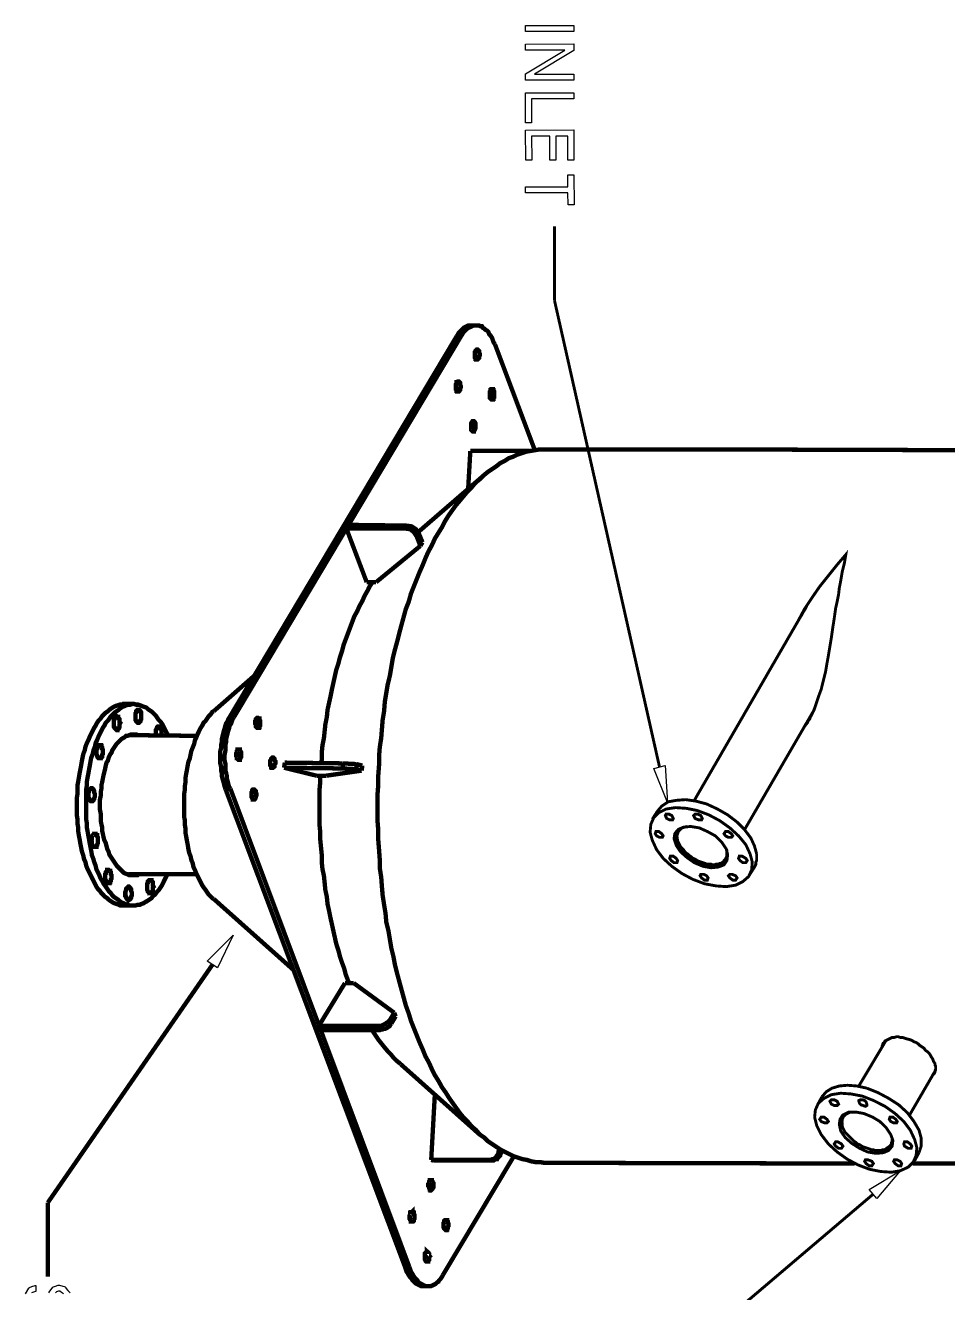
# Model space of a CAD drawing. Extents: x 0.1 to 11.6, y 0.3 to 16.2.
# Drawn here: x 2.153 to 4.274, y 6.706 to 9.62 of the extents above; entities that cross this region are included whole.
import ezdxf

# ---------------------------------------------------------------- set-up
doc = ezdxf.new("R2010")
doc.units = 0
doc.layers.get('0').update_dxf_attribs({"linetype": 'CONTINUOUS'})

msp = doc.modelspace()

# ---------------------------------------------------------------- linework, layer by layer
at = {"color": 0}
for points in [[(3.30333, 9.61996), (3.41444, 9.62017), (3.41444, 9.60628), (3.30333, 9.60607), (3.30333, 9.61996)], [(3.30339, 9.5771), (3.4145, 9.57731), (3.4145, 9.56256), (3.32422, 9.50765), (3.41471, 9.50786), (3.41471, 9.49397), (3.3036, 9.49376), (3.3036, 9.50851), (3.39387, 9.56342), (3.30339, 9.56321), (3.30339, 9.5771)], [(3.30354, 9.46517), (3.41465, 9.46539), (3.41465, 9.4515), (3.31743, 9.45128), (3.31765, 9.39572), (3.30376, 9.39572), (3.30354, 9.46517)], [(3.30365, 9.37935), (3.41476, 9.37956), (3.41499, 9.31011), (3.4011, 9.31011), (3.40088, 9.36567), (3.3731, 9.36567), (3.37332, 9.31011), (3.35943, 9.3099), (3.35921, 9.36546), (3.31754, 9.36546), (3.31776, 9.3099), (3.30387, 9.3099), (3.30365, 9.37935)], [(3.30382, 9.24881), (3.40104, 9.24903), (3.40104, 9.27681), (3.41493, 9.27681), (3.41515, 9.20736), (3.40126, 9.20736), (3.40104, 9.23514), (3.30382, 9.23492), (3.30382, 9.24881)], [(3.625, 7.91835), (3.62999, 7.83333), (3.59831, 7.91168), (3.625, 7.91835)], [(2.57167, 7.46832), (2.63167, 7.52832), (2.595, 7.45335), (2.57167, 7.46832)], [(4.09332, 6.94336), (4.16499, 6.98665), (4.11165, 6.92333), (4.09332, 6.94336)]]:
    msp.add_lwpolyline(points, close=True, dxfattribs=at)
for points, const_width in [([(3.37001, 8.98833), (3.37001, 9.15831)], 0.006667), ([(3.61165, 7.91499), (3.37001, 8.98833)], 0.006667), ([(3.14501, 8.905), (3.14833, 8.91), (3.15001, 8.91336), (3.15332, 8.91667), (3.15668, 8.91997), (3.16, 8.92333), (3.16168, 8.92503), (3.16499, 8.92665), (3.16835, 8.92833), (3.17165, 8.93001), (3.17503, 8.93001), (3.17833, 8.93001), (3.18001, 8.93001)], 0.01), ([(3.23335, 8.88667), (3.22999, 8.89165), (3.22835, 8.89665), (3.22667, 8.90169), (3.22331, 8.90668), (3.22, 8.91), (3.21832, 8.91499), (3.215, 8.91835), (3.21164, 8.91997), (3.20833, 8.92333), (3.20503, 8.92503), (3.20335, 8.92833), (3.19997, 8.92833), (3.19667, 8.93001), (3.19336, 8.93001), (3.19, 8.93001), (3.18668, 8.93001), (3.18332, 8.93001), (3.18001, 8.92833), (3.17665, 8.92665), (3.17333, 8.92503), (3.16997, 8.92333), (3.16667, 8.91997), (3.16336, 8.91667), (3.16, 8.91336), (3.15831, 8.91), (3.155, 8.905)], 0.01), ([(3.19, 8.93001), (3.18001, 8.93001)], 0.01), ([(3.14501, 8.905), (2.62332, 8.03)], 0.01), ([(3.155, 8.905), (2.63336, 8.03)], 0.01), ([(3.155, 8.905), (3.14501, 8.905)], 0.01), ([(3.32497, 8.64333), (3.23335, 8.88667)], 0.01), ([(3.18668, 8.85835), (3.18668, 8.86664)], 0.01), ([(3.14333, 8.785), (3.14333, 8.79497)], 0.01), ([(3.22168, 8.76665), (3.22168, 8.77501)], 0.01), ([(3.17833, 8.69336), (3.17833, 8.70335)], 0.01), ([(3.35335, 8.64501), (3.34668, 8.64501), (3.33501, 8.64501), (3.32497, 8.64333), (3.315, 8.64165), (3.30501, 8.63997), (3.29497, 8.63667), (3.285, 8.63336), (3.27501, 8.62831), (3.26497, 8.625), (3.25499, 8.61833), (3.24501, 8.61333), (3.23665, 8.60667), (3.22667, 8.59999), (3.21669, 8.59332), (3.20665, 8.58501), (3.19835, 8.57667), (3.18832, 8.56836), (3.18001, 8.55832), (3.16997, 8.54833), (3.16168, 8.53836), (3.15332, 8.52832), (3.14333, 8.51665), (3.13499, 8.50499), (3.12668, 8.49333), (3.11833, 8.47999), (3.11165, 8.46669), (3.10335, 8.45335), (3.095, 8.44), (3.08832, 8.42503), (3.08003, 8.41), (3.07335, 8.39501), (3.06668, 8.37831), (3.06, 8.36333), (3.05333, 8.34668), (3.04665, 8.33003), (3.03999, 8.31332), (3.035, 8.29497), (3.02832, 8.27832), (3.02333, 8.25999), (3.01833, 8.24164), (3.01335, 8.22331), (3.00836, 8.20335), (3.00331, 8.185), (2.99832, 8.16499), (2.99501, 8.14501), (2.99164, 8.125), (2.98665, 8.10499), (2.98335, 8.08501), (2.97999, 8.065), (2.97835, 8.04335), (2.97499, 8.02333), (2.97331, 8.00168), (2.97168, 7.98167), (2.96832, 7.96001), (2.96669, 7.93832), (2.96669, 7.91835), (2.965, 7.89665), (2.965, 7.875), (2.96332, 7.85335), (2.96332, 7.83165), (2.96332, 7.81), (2.96332, 7.78999), (2.965, 7.76833), (2.965, 7.74669), (2.96669, 7.72499), (2.96832, 7.70335), (2.96832, 7.68332), (2.97168, 7.66168), (2.97331, 7.63997), (2.97499, 7.62001), (2.97835, 7.59831), (2.98167, 7.57835), (2.98335, 7.55832), (2.98833, 7.53836), (2.99164, 7.51833), (2.99501, 7.49832), (3, 7.47835), (3.00331, 7.46001), (3.00836, 7.44), (3.01335, 7.42165), (3.01833, 7.40332), (3.02333, 7.38499), (3.02832, 7.36664), (3.035, 7.34831), (3.03999, 7.33165), (3.04665, 7.315), (3.05333, 7.29833), (3.06, 7.28168), (3.06668, 7.26665), (3.07335, 7.25), (3.08165, 7.23503), (3.08832, 7.22), (3.095, 7.20665), (3.10335, 7.19336), (3.11165, 7.17833), (3.12001, 7.16667), (3.12831, 7.15332), (3.13667, 7.14165), (3.14501, 7.12999), (3.15332, 7.11833), (3.16168, 7.10835), (3.17165, 7.09831), (3.18001, 7.08832), (3.19, 7.08003), (3.19835, 7.06999), (3.20833, 7.06332), (3.21669, 7.05501), (3.22667, 7.04833), (3.23665, 7.04167), (3.24669, 7.035), (3.25667, 7.03), (3.26665, 7.02501), (3.27669, 7.02001), (3.28668, 7.01665), (3.29665, 7.01335), (3.30664, 7.01167), (3.31668, 7.00836), (3.32667, 7.00667), (3.33664, 7.00667), (3.34668, 7.00499), (3.34999, 7.00499)], 0.01), ([(3.35335, 8.64501), (3.34668, 8.64501), (3.33501, 8.64501), (3.32497, 8.64333), (3.315, 8.64165), (3.30501, 8.63997), (3.29497, 8.63667), (3.285, 8.63336), (3.27501, 8.62831), (3.26497, 8.625), (3.25499, 8.61833), (3.24501, 8.61333), (3.23665, 8.60667), (3.22667, 8.59999), (3.21669, 8.59332), (3.20665, 8.58501), (3.19835, 8.57667), (3.18832, 8.56836), (3.18001, 8.55832), (3.16997, 8.54833), (3.16168, 8.53836), (3.15332, 8.52832), (3.14333, 8.51665), (3.13499, 8.50499), (3.12668, 8.49333), (3.11833, 8.47999), (3.11165, 8.46669), (3.10335, 8.45335), (3.095, 8.44), (3.08832, 8.42503), (3.08003, 8.41), (3.07335, 8.39501), (3.06668, 8.37831), (3.06, 8.36333), (3.05333, 8.34668), (3.04665, 8.33003), (3.03999, 8.31332), (3.035, 8.29497), (3.02832, 8.27832), (3.02333, 8.25999), (3.01833, 8.24164), (3.01335, 8.22331), (3.00836, 8.20335), (3.00331, 8.185), (2.99832, 8.16499), (2.99501, 8.14501), (2.99164, 8.125), (2.98665, 8.10499), (2.98335, 8.08501), (2.97999, 8.065), (2.97835, 8.04335), (2.97499, 8.02333), (2.97331, 8.00168), (2.97168, 7.98167), (2.96832, 7.96001), (2.96669, 7.93832), (2.96669, 7.91835), (2.965, 7.89665), (2.965, 7.875), (2.96332, 7.85335), (2.96332, 7.83165), (2.96332, 7.81), (2.96332, 7.78999), (2.965, 7.76833), (2.965, 7.74669), (2.96669, 7.72499), (2.96832, 7.70335), (2.96832, 7.68332), (2.97168, 7.66168), (2.97331, 7.63997), (2.97499, 7.62001), (2.97835, 7.59831), (2.98167, 7.57835), (2.98335, 7.55832), (2.98833, 7.53836), (2.99164, 7.51833), (2.99501, 7.49832), (3, 7.47835), (3.00331, 7.46001), (3.00836, 7.44), (3.01335, 7.42165), (3.01833, 7.40332), (3.02333, 7.38499), (3.02832, 7.36664), (3.035, 7.34831), (3.03999, 7.33165), (3.04665, 7.315), (3.05333, 7.29833), (3.06, 7.28168), (3.06668, 7.26665), (3.07335, 7.25), (3.08165, 7.23503), (3.08832, 7.22), (3.095, 7.20665), (3.10335, 7.19336), (3.11165, 7.17833), (3.12001, 7.16667), (3.12831, 7.15332), (3.13667, 7.14165), (3.14501, 7.12999), (3.15332, 7.11833), (3.16168, 7.10835), (3.17165, 7.09831), (3.18001, 7.08832), (3.19, 7.08003), (3.19835, 7.06999), (3.20833, 7.06332), (3.21669, 7.05501), (3.22667, 7.04833), (3.23665, 7.04167), (3.24669, 7.035), (3.25667, 7.03), (3.26665, 7.02501), (3.27669, 7.02001), (3.28668, 7.01665), (3.29665, 7.01335), (3.30664, 7.01167), (3.31668, 7.00836), (3.32667, 7.00667), (3.33664, 7.00667), (3.34668, 7.00499), (3.34999, 7.00499)], 0.01), ([(3.17165, 8.55501), (3.17665, 8.64165)], 0.01), ([(3.17665, 8.64165), (3.31168, 8.64165)], 0.01), ([(3.31168, 8.64165), (3.31332, 8.64165)], 0.01), ([(3.78999, 8.64501), (3.35335, 8.64501)], 0.01), ([(4.90169, 8.64165), (3.78999, 8.64501)], 0.01), ([(3.20503, 8.58333), (3.05664, 8.45503)], 0.01), ([(2.89665, 8.47168), (2.89165, 8.46332)], 0.01), ([(2.89165, 8.46332), (3.02669, 8.46332)], 0.01), ([(2.93832, 8.34), (2.89165, 8.46332)], 0.01), ([(2.89665, 8.47168), (3.03, 8.47)], 0.01), ([(3.03, 8.47), (3.02669, 8.46332)], 0.01), ([(3.05333, 8.44499), (3.04665, 8.45503), (3.03836, 8.46164), (3.02669, 8.46332)], 0.01), ([(3.05832, 8.45167), (3.05165, 8.46164), (3.04167, 8.46832), (3.03, 8.47)], 0.01), ([(3.05832, 8.45167), (3.05333, 8.44499)], 0.01), ([(3.05333, 8.44499), (3.06168, 8.42333)], 0.01), ([(3.05832, 8.45167), (3.06668, 8.43164)], 0.01), ([(3.06168, 8.42333), (2.96001, 8.34)], 0.01), ([(3.06668, 8.43164), (3.06168, 8.42333)], 0.01), ([(3.94336, 8.00499), (3.94499, 8.00836), (3.95167, 8.01665), (3.95665, 8.02669), (3.96164, 8.035), (3.96832, 8.05003), (3.97331, 8.065), (3.97835, 8.08003), (3.98335, 8.09332), (3.98833, 8.11333), (3.99333, 8.13336), (3.99669, 8.15332), (4, 8.17165), (4.00331, 8.19168), (4.00667, 8.21164), (4.00999, 8.23503), (4.01335, 8.25667), (4.01665, 8.28), (4.02001, 8.29497), (4.02333, 8.31168), (4.02501, 8.32667), (4.02832, 8.34332), (4.03168, 8.36333), (4.03668, 8.38336), (4.03999, 8.40332), (4.02001, 8.37999), (4, 8.35499), (3.97999, 8.33003), (3.96164, 8.30333), (3.94499, 8.27832), (3.93164, 8.25331), (3.92833, 8.24669)], 0.006667), ([(2.95167, 8.34), (2.94499, 8.33003), (2.94, 8.31999), (2.93332, 8.30832), (2.92833, 8.29665), (2.92165, 8.285), (2.91667, 8.27333), (2.91, 8.26167), (2.905, 8.24832), (2.90001, 8.23503), (2.89501, 8.22168), (2.88997, 8.20833), (2.88499, 8.19499), (2.88167, 8.18164), (2.87668, 8.16667), (2.87332, 8.15332), (2.86833, 8.13835), (2.86501, 8.12332), (2.86165, 8.10835), (2.85835, 8.09332), (2.85499, 8.07667), (2.85167, 8.06168), (2.84831, 8.04665), (2.84668, 8.03), (2.84332, 8.01335), (2.84169, 7.99832), (2.84, 7.98167), (2.83664, 7.965), (2.83501, 7.94835), (2.83501, 7.93164), (2.83333, 7.92333)], 0.01), ([(2.96001, 8.34), (2.93832, 8.34)], 0.01), ([(3.94336, 8.27333), (3.69168, 7.83832)], 0.006667), ([(3.94997, 8.285), (3.94667, 8.27832), (3.94336, 8.27333)], 0.006667), ([(3.935, 8.25999), (3.93668, 8.26167), (3.94, 8.26665)], 0.006667), ([(2.68001, 8.125), (2.58664, 8.04335)], 0.01), ([(2.38167, 8.06), (2.37831, 8.06), (2.375, 8.05832), (2.37001, 8.05832), (2.36501, 8.05664), (2.36003, 8.05501), (2.35667, 8.05333), (2.35167, 8.05003), (2.34668, 8.04665), (2.34332, 8.04335), (2.33832, 8.03999), (2.33501, 8.03668), (2.33003, 8.03168), (2.32667, 8.02669), (2.32167, 8.02165), (2.31836, 8.01665), (2.315, 8.00999), (2.31168, 8.00499), (2.30832, 7.99832), (2.30501, 7.99164), (2.30165, 7.98503), (2.29833, 7.97667), (2.29497, 7.97), (2.29167, 7.96164), (2.28999, 7.95335), (2.28668, 7.94499), (2.285, 7.93668), (2.28331, 7.92833), (2.28168, 7.91835), (2.28, 7.91), (2.27832, 7.90169), (2.27669, 7.89165), (2.27501, 7.88167), (2.27333, 7.87332), (2.27333, 7.86333), (2.27333, 7.85335), (2.27165, 7.84332), (2.27165, 7.83333), (2.27165, 7.82335), (2.27165, 7.815), (2.27165, 7.80501), (2.27333, 7.79497), (2.27333, 7.785), (2.27501, 7.77501), (2.27501, 7.76665), (2.27669, 7.75667), (2.27832, 7.74832), (2.28, 7.73833), (2.28168, 7.72999), (2.28331, 7.72168), (2.28668, 7.71164), (2.28836, 7.70335), (2.29167, 7.69667), (2.29335, 7.68832), (2.29665, 7.68001), (2.30003, 7.67333), (2.30333, 7.66667), (2.30664, 7.66), (2.31, 7.65332), (2.31332, 7.64665), (2.31668, 7.63997), (2.31999, 7.63499), (2.32497, 7.62999), (2.32835, 7.625), (2.33333, 7.62001), (2.33664, 7.61664), (2.34169, 7.61333), (2.345, 7.61003), (2.34999, 7.60667), (2.35499, 7.60335), (2.35835, 7.60167), (2.36333, 7.59999), (2.36833, 7.59831), (2.37169, 7.59668), (2.37668, 7.59668), (2.37999, 7.59668)], 0.01), ([(2.48167, 7.98833), (2.47835, 7.99333), (2.47499, 8), (2.47168, 8.00667), (2.46832, 8.01335), (2.465, 8.01833), (2.46001, 8.02333), (2.45665, 8.02832), (2.45335, 8.03331), (2.44835, 8.03836), (2.44499, 8.04167), (2.44, 8.04497), (2.435, 8.04833), (2.43164, 8.05165), (2.42665, 8.05333), (2.42165, 8.05501), (2.41835, 8.05664), (2.41336, 8.05832), (2.40831, 8.05832), (2.40332, 8.06), (2.40001, 8.06), (2.39501, 8.05832), (2.38997, 8.05832), (2.38499, 8.05664), (2.38167, 8.05501), (2.37668, 8.05333), (2.37169, 8.05003), (2.36833, 8.04665), (2.36333, 8.04335), (2.35835, 8.03999), (2.35499, 8.03668), (2.34999, 8.03168), (2.34668, 8.02669), (2.34332, 8.02165), (2.33832, 8.01665), (2.33501, 8.00999), (2.33165, 8.00499), (2.32835, 7.99832), (2.32497, 7.99164), (2.32167, 7.98503), (2.31836, 7.97667), (2.315, 7.97), (2.31332, 7.96164), (2.31, 7.95335), (2.30832, 7.94499), (2.30501, 7.93668), (2.30333, 7.92833), (2.30165, 7.91835), (2.30003, 7.91), (2.29833, 7.90001), (2.29665, 7.89165), (2.29497, 7.88167), (2.29497, 7.87332), (2.29335, 7.86333), (2.29335, 7.85335), (2.29335, 7.84332), (2.29335, 7.83333), (2.29335, 7.82335), (2.29335, 7.815), (2.29335, 7.80501), (2.29335, 7.79497), (2.29497, 7.785), (2.29497, 7.77501), (2.29665, 7.76665), (2.29833, 7.75667), (2.30003, 7.74832), (2.30165, 7.73833), (2.30333, 7.72999), (2.30501, 7.72168), (2.30664, 7.71164), (2.31, 7.70335), (2.31168, 7.69667), (2.315, 7.68832), (2.31668, 7.68001), (2.31999, 7.67333), (2.32335, 7.66667), (2.32667, 7.65831), (2.33003, 7.65332), (2.33333, 7.64665), (2.33832, 7.63997), (2.34169, 7.63499), (2.345, 7.62999), (2.34999, 7.625), (2.35335, 7.62001), (2.35667, 7.61664), (2.36165, 7.61333), (2.36664, 7.61003), (2.37001, 7.60667), (2.375, 7.60335), (2.37999, 7.60167), (2.38336, 7.59999), (2.38835, 7.59831), (2.39333, 7.59668), (2.39833, 7.59668), (2.40169, 7.59668), (2.40668, 7.59668), (2.41168, 7.59831), (2.41667, 7.59831), (2.41997, 7.59999), (2.42503, 7.60167), (2.43001, 7.60499), (2.43332, 7.60667), (2.43832, 7.61003), (2.44336, 7.61333), (2.44667, 7.61833), (2.45167, 7.62169), (2.45503, 7.62668), (2.46001, 7.63167), (2.46332, 7.63667), (2.46669, 7.64165), (2.47, 7.64833), (2.47331, 7.655), (2.47667, 7.66168), (2.47999, 7.66835)], 0.01), ([(2.40332, 8.06), (2.38167, 8.06)], 0.01), ([(2.58664, 8.04335), (2.58333, 8.04167), (2.58003, 8.03668), (2.57497, 8.03168), (2.57167, 8.02669), (2.56836, 8.02165), (2.56332, 8.01665), (2.56, 8.00999), (2.55664, 8.00499), (2.55333, 7.99832), (2.55003, 7.99164), (2.54665, 7.98335), (2.54335, 7.97667), (2.54167, 7.96832), (2.53836, 7.96001), (2.535, 7.95167), (2.53331, 7.94336), (2.53168, 7.935), (2.52832, 7.92665), (2.52669, 7.91835), (2.52501, 7.90831), (2.52333, 7.90001), (2.52165, 7.88997), (2.52165, 7.87999), (2.52001, 7.87001), (2.52001, 7.86165), (2.51833, 7.85167), (2.51833, 7.84169), (2.51833, 7.83165), (2.51833, 7.82167), (2.51833, 7.81168), (2.51833, 7.80165), (2.52001, 7.79335), (2.52001, 7.78331), (2.52165, 7.77333), (2.52165, 7.76335), (2.52333, 7.75499), (2.52501, 7.74501), (2.52669, 7.73665), (2.52832, 7.72667), (2.53, 7.71832), (2.53331, 7.71001), (2.535, 7.70167), (2.53836, 7.69336), (2.53999, 7.685), (2.54335, 7.67833), (2.54665, 7.66997), (2.55003, 7.66336), (2.55333, 7.65668), (2.55664, 7.65001), (2.56, 7.64333), (2.56332, 7.63835), (2.56836, 7.63167), (2.57167, 7.62668), (2.57497, 7.62169), (2.58003, 7.61664), (2.58333, 7.61333), (2.58664, 7.61165)], 0.01), ([(3.80664, 7.77001), (3.96832, 8.04833)], 0.006667), ([(2.46669, 7.98833), (2.46669, 7.99001), (2.46669, 7.99333), (2.46669, 7.99501), (2.46669, 7.99832), (2.46669, 8), (2.465, 8.00168), (2.465, 8.00499), (2.46332, 8.00499), (2.46332, 8.00667), (2.46164, 8.00836), (2.46001, 8.00836), (2.45833, 8.00836), (2.45665, 8.00667), (2.45665, 8.00499), (2.45503, 8.00331), (2.45503, 8.00168), (2.45335, 8), (2.45335, 7.99669), (2.45335, 7.99501), (2.45335, 7.99164), (2.45335, 7.99001), (2.45335, 7.98833)], 0.01), ([(2.61333, 7.86501), (2.61165, 7.87001), (2.61003, 7.87668), (2.60835, 7.88336), (2.60667, 7.88835), (2.60499, 7.89501), (2.60499, 7.90169), (2.60335, 7.90831), (2.60335, 7.91667), (2.60167, 7.92333), (2.60167, 7.93001), (2.60167, 7.93668), (2.60167, 7.94336), (2.60167, 7.95167), (2.60335, 7.95833), (2.60335, 7.965), (2.60499, 7.97168), (2.60499, 7.97835), (2.60667, 7.98503), (2.60835, 7.99164), (2.61003, 7.99832), (2.61165, 8.00331), (2.61333, 8.00999), (2.61501, 8.01497), (2.61833, 8.02001), (2.62001, 8.02501), (2.62332, 8.03)], 0.01), ([(2.63336, 8.03), (2.62999, 8.02501), (2.62831, 8.02001), (2.62668, 8.01497), (2.62332, 8.00999), (2.62169, 8.00331), (2.62001, 7.99832), (2.61833, 7.99164), (2.61664, 7.98503), (2.61501, 7.97835), (2.61501, 7.97168), (2.61333, 7.965), (2.61333, 7.95833), (2.61333, 7.95167), (2.61165, 7.94336), (2.61165, 7.93668), (2.61165, 7.93001), (2.61333, 7.92333), (2.61333, 7.91667), (2.61333, 7.90831), (2.61501, 7.90169), (2.61664, 7.89501), (2.61664, 7.88835), (2.61833, 7.88336), (2.62001, 7.87668), (2.62169, 7.87001), (2.625, 7.86501)], 0.01), ([(2.62332, 8.03), (2.63336, 8.03)], 0.01), ([(2.68332, 8.01167), (2.68332, 8.02001)], 0.01), ([(3.95833, 8.02832), (3.95665, 8.02501), (3.94997, 8.01665), (3.94667, 8.01167)], 0.006667), ([(2.41499, 7.98833), (2.41168, 7.98833), (2.40831, 7.99001), (2.405, 7.99001), (2.40001, 7.99001), (2.39665, 7.99001), (2.39333, 7.98833), (2.38835, 7.98665), (2.38499, 7.98665), (2.38167, 7.98335), (2.37831, 7.98167), (2.37332, 7.97835), (2.37001, 7.97499), (2.36664, 7.97168), (2.36333, 7.96832), (2.36003, 7.96332), (2.35667, 7.95833), (2.35335, 7.95335), (2.35167, 7.94835), (2.34831, 7.94336), (2.345, 7.93668), (2.34332, 7.93001), (2.34, 7.92503), (2.33832, 7.91835), (2.33664, 7.91), (2.33501, 7.90332), (2.33333, 7.89665), (2.33165, 7.88835), (2.33003, 7.87999), (2.32835, 7.87332), (2.32835, 7.86501), (2.32667, 7.85667), (2.32667, 7.84831), (2.32497, 7.84), (2.32497, 7.83333), (2.32497, 7.82497), (2.32497, 7.81668), (2.32667, 7.80832), (2.32667, 7.80003), (2.32667, 7.79167), (2.32835, 7.78331), (2.33003, 7.77669), (2.33003, 7.76833), (2.33165, 7.76167), (2.33333, 7.75331), (2.33501, 7.74669), (2.33832, 7.74001), (2.34, 7.73335), (2.34169, 7.72667), (2.345, 7.72), (2.34668, 7.71332), (2.34999, 7.70833), (2.35335, 7.70335), (2.35667, 7.69835), (2.36003, 7.69336), (2.36333, 7.68832), (2.36664, 7.685), (2.37001, 7.68164), (2.37332, 7.67833), (2.37668, 7.67503), (2.37999, 7.67165), (2.38336, 7.66997), (2.38835, 7.66835), (2.39165, 7.66667), (2.39501, 7.66667), (2.40001, 7.66667), (2.40332, 7.66667), (2.40668, 7.66667), (2.41168, 7.66667), (2.41336, 7.66835)], 0.01), ([(2.54833, 7.98665), (2.38997, 7.98833)], 0.01), ([(2.39333, 7.98833), (2.39165, 7.98833)], 0.01), ([(2.63997, 7.94), (2.63997, 7.94835)], 0.01), ([(2.71669, 7.91997), (2.71669, 7.92833)], 0.01), ([(2.75, 7.92503), (2.74832, 7.91336)], 0.01), ([(2.75, 7.92503), (2.88336, 7.92333)], 0.01), ([(2.88336, 7.92333), (2.88336, 7.91168)], 0.01), ([(2.91499, 7.92165), (2.88336, 7.92333)], 0.01), ([(2.91499, 7.92165), (2.91499, 7.91)], 0.01), ([(2.91499, 7.92165), (2.92833, 7.91835)], 0.01), ([(2.74832, 7.91336), (2.88336, 7.91168)], 0.01), ([(2.82335, 7.89501), (2.74832, 7.91336)], 0.01), ([(2.845, 7.89501), (2.82335, 7.89501)], 0.01), ([(2.83165, 7.89501), (2.83165, 7.88167), (2.83003, 7.86501), (2.83003, 7.84831), (2.83003, 7.83165), (2.83003, 7.815), (2.83003, 7.79833), (2.83003, 7.78), (2.83165, 7.76335), (2.83165, 7.74669), (2.83333, 7.72999), (2.83501, 7.71332), (2.83501, 7.69667), (2.83664, 7.68001), (2.84, 7.66499), (2.84169, 7.64833), (2.84332, 7.63167), (2.84668, 7.61664), (2.84831, 7.59999), (2.85167, 7.58501), (2.85499, 7.56836), (2.85835, 7.55333), (2.86165, 7.53836), (2.86501, 7.52333), (2.86833, 7.50836), (2.87332, 7.49333), (2.87668, 7.47999), (2.88167, 7.465), (2.88667, 7.45167), (2.88997, 7.43832), (2.89501, 7.42503), (2.89833, 7.41835)], 0.01), ([(2.92665, 7.90668), (2.845, 7.89501)], 0.01), ([(2.91499, 7.91), (2.88336, 7.91168)], 0.01), ([(2.91499, 7.91), (2.92665, 7.90668)], 0.01), ([(2.92833, 7.91835), (2.92665, 7.90668)], 0.01), ([(2.625, 7.86501), (2.61333, 7.86501)], 0.01), ([(2.61333, 7.86501), (3.02669, 6.76497)], 0.01), ([(2.625, 7.86501), (3.03668, 6.76497)], 0.01), ([(2.67333, 7.84831), (2.67333, 7.85667)], 0.01), ([(3.83501, 7.715), (3.83003, 7.73335), (3.82167, 7.75168), (3.80664, 7.77165), (3.78999, 7.78836), (3.76833, 7.80501), (3.74501, 7.81836), (3.72, 7.83003), (3.69499, 7.83664), (3.67165, 7.84), (3.65001, 7.83832), (3.63167, 7.83501), (3.61664, 7.82497), (3.60667, 7.81332)], 0.006667), ([(3.60667, 7.81332), (3.595, 7.79497)], 0.006667), ([(3.67503, 7.77832), (3.66336, 7.77501), (3.655, 7.76665), (3.65169, 7.75667), (3.65332, 7.74501), (3.65831, 7.73503), (3.66, 7.73167), (3.66336, 7.72835), (3.66667, 7.72499), (3.66997, 7.72), (3.67333, 7.71669), (3.67665, 7.715), (3.68001, 7.71164), (3.685, 7.70833), (3.68832, 7.70503), (3.69336, 7.70335), (3.69835, 7.69997), (3.70167, 7.69835), (3.70665, 7.69667), (3.71164, 7.69499), (3.71669, 7.69336), (3.72, 7.69168), (3.72499, 7.69168), (3.72999, 7.69168), (3.73335, 7.69), (3.73833, 7.69), (3.74164, 7.69168), (3.74669, 7.69168), (3.75, 7.69336), (3.75331, 7.69336), (3.75499, 7.69499), (3.75836, 7.69667), (3.75999, 7.69997), (3.76167, 7.70167), (3.76335, 7.70335), (3.76497, 7.70665), (3.76665, 7.71001), (3.76665, 7.71332), (3.76665, 7.715), (3.76665, 7.71832), (3.76665, 7.72331), (3.76497, 7.72667)], 0.006667), ([(3.65169, 7.77001), (3.65169, 7.76833), (3.65001, 7.76497), (3.65001, 7.76335), (3.64833, 7.75999), (3.64833, 7.75667), (3.64833, 7.75331), (3.64833, 7.75), (3.65001, 7.74669), (3.65169, 7.74164), (3.65332, 7.73833), (3.655, 7.73503), (3.65668, 7.73167), (3.66, 7.72835), (3.66336, 7.72331), (3.66667, 7.72), (3.66997, 7.71669), (3.67333, 7.71332), (3.67665, 7.71001), (3.68164, 7.70665), (3.685, 7.70503), (3.69, 7.70167), (3.69499, 7.69835), (3.69997, 7.69667), (3.70503, 7.69499), (3.70833, 7.69336), (3.71332, 7.69168), (3.71832, 7.69), (3.72331, 7.68832), (3.72835, 7.68832), (3.73167, 7.68832), (3.73665, 7.68832), (3.74164, 7.68832), (3.74501, 7.68832), (3.74832, 7.68832), (3.75168, 7.69), (3.75499, 7.69168), (3.75836, 7.69336), (3.76167, 7.69499), (3.76335, 7.69667), (3.76497, 7.69835), (3.76665, 7.70167), (3.76833, 7.70167)], 0.006667), ([(3.65169, 7.77001), (3.65169, 7.76833)], 0.006667), ([(3.76665, 7.70167), (3.76833, 7.70167)], 0.006667), ([(3.81836, 7.66667), (3.83003, 7.685), (3.83165, 7.68832), (3.83333, 7.69168), (3.83333, 7.69667), (3.83501, 7.69997), (3.83501, 7.70503), (3.83501, 7.71001), (3.83501, 7.715)], 0.006667), ([(2.38997, 7.66835), (2.54833, 7.66835)], 0.01), ([(2.39165, 7.66835), (2.39333, 7.66835)], 0.01), ([(2.58664, 7.61165), (2.77001, 7.44835)], 0.01), ([(2.37999, 7.59668), (2.40169, 7.59668)], 0.01), ([(2.58333, 7.46001), (2.20503, 6.91336)], 0.01), ([(2.88835, 7.41835), (2.82835, 7.31999)], 0.01), ([(2.90831, 7.41835), (2.88835, 7.41835)], 0.01), ([(3.00168, 7.34999), (2.90831, 7.41835)], 0.01), ([(2.99164, 7.33333), (3.00168, 7.34999)], 0.01), ([(2.99501, 7.32497), (3.00499, 7.34169)], 0.01), ([(3.00168, 7.34999), (3.00499, 7.34169)], 0.01), ([(2.82835, 7.31999), (2.96332, 7.31999)], 0.01), ([(2.82835, 7.31999), (2.83165, 7.31)], 0.01), ([(2.83165, 7.31), (2.96669, 7.31)], 0.01), ([(2.95167, 7.31), (2.95167, 7.30832), (2.95833, 7.29833), (2.965, 7.28836), (2.97168, 7.28), (2.97835, 7.27165), (2.98665, 7.26167), (2.99333, 7.25499), (3, 7.24669), (3.00667, 7.24001), (3.01497, 7.23335), (3.01665, 7.23167)], 0.01), ([(2.96332, 7.31999), (2.965, 7.31999), (2.96832, 7.31999), (2.97168, 7.31999), (2.97499, 7.32167), (2.97835, 7.32335), (2.98167, 7.32497), (2.98335, 7.32667), (2.98665, 7.32835), (2.98833, 7.33003), (2.99001, 7.33165), (2.99164, 7.33333)], 0.01), ([(2.96332, 7.31999), (2.96669, 7.31)], 0.01), ([(2.96669, 7.31), (2.96832, 7.31), (2.97168, 7.31168), (2.97499, 7.31168), (2.97835, 7.31332), (2.98167, 7.31332), (2.98503, 7.315), (2.98665, 7.31668), (2.99001, 7.31836), (2.99164, 7.31999), (2.99333, 7.32335), (2.99501, 7.32497)], 0.01), ([(2.99164, 7.33333), (2.99501, 7.32497)], 0.01), ([(4.13167, 7.285), (4.06999, 7.18164)], 0.006667), ([(4.23833, 7.20503), (4.24164, 7.20833), (4.24333, 7.21001), (4.24501, 7.21332), (4.24501, 7.21669), (4.24669, 7.22), (4.24669, 7.22331), (4.24669, 7.22667), (4.24501, 7.22999), (4.24501, 7.23335), (4.24164, 7.23833), (4.24001, 7.24333), (4.23665, 7.24832), (4.23503, 7.25168), (4.23167, 7.25667), (4.22835, 7.25999), (4.22331, 7.26335), (4.22, 7.26833), (4.215, 7.27165), (4.21001, 7.27501), (4.20665, 7.27832), (4.20167, 7.28168), (4.19667, 7.28331), (4.19168, 7.28668), (4.18668, 7.28836), (4.18001, 7.28999), (4.17503, 7.29167), (4.16997, 7.29335), (4.16499, 7.29335), (4.16, 7.29497), (4.15668, 7.29497), (4.15169, 7.29335), (4.14665, 7.29335), (4.14333, 7.29167), (4.13997, 7.28999), (4.13667, 7.28836), (4.13336, 7.28668), (4.12999, 7.285), (4.12831, 7.28168), (4.125, 7.27832), (4.125, 7.27669), (4.12332, 7.27333), (4.12332, 7.27165)], 0.006667), ([(4.125, 7.27501), (4.125, 7.27832), (4.12668, 7.28168)], 0.006667), ([(3.01665, 7.23167), (3.19997, 7.06836)], 0.01), ([(4.18668, 7.11501), (4.24669, 7.21832)], 0.006667), ([(4.24501, 7.21332), (4.24164, 7.21001), (4.24164, 7.20833)], 0.006667), ([(4.08832, 7.17665), (4.065, 7.18164), (4.04335, 7.18332), (4.02501, 7.18164), (4.00836, 7.17665), (3.99501, 7.16835), (3.98503, 7.15668)], 0.006667), ([(4.20833, 7.02832), (4.21332, 7.04335), (4.21332, 7.06168), (4.20833, 7.08003), (4.19667, 7.09999), (4.18164, 7.12001), (4.16168, 7.13835), (4.13835, 7.15332), (4.11333, 7.16667), (4.08832, 7.17665)], 0.006667), ([(3.095, 7.16168), (3.08664, 7.01167)], 0.01), ([(3.98503, 7.15668), (3.97499, 7.13835)], 0.006667), ([(4.05003, 7.12169), (4.04665, 7.12001), (4.04335, 7.11833), (4.03999, 7.11664), (4.03836, 7.11501), (4.03668, 7.11333), (4.03331, 7.11003), (4.03331, 7.10835), (4.03168, 7.10499), (4.03168, 7.10167), (4.03, 7.09999), (4.03168, 7.09668), (4.03168, 7.09332), (4.03168, 7.09), (4.03331, 7.08501), (4.035, 7.08165), (4.03668, 7.07835), (4.03836, 7.07497), (4.04167, 7.07167), (4.04497, 7.06836), (4.04833, 7.065), (4.05165, 7.06168), (4.05501, 7.05832), (4.05832, 7.05501), (4.06332, 7.05165), (4.06668, 7.04833), (4.07167, 7.04665), (4.07667, 7.04335), (4.08003, 7.04167), (4.08501, 7.03999), (4.09, 7.03836), (4.095, 7.03668), (4.09831, 7.035), (4.10335, 7.035), (4.10835, 7.03331), (4.11165, 7.03331), (4.11664, 7.03331), (4.12001, 7.03331), (4.125, 7.035), (4.12831, 7.035), (4.13167, 7.03668), (4.13336, 7.03836), (4.13667, 7.03999), (4.13835, 7.04167), (4.14165, 7.04335), (4.14333, 7.04665), (4.14501, 7.04833), (4.14501, 7.05165), (4.14665, 7.05501), (4.14665, 7.05832), (4.14665, 7.06168), (4.14501, 7.065), (4.14501, 7.06668)], 0.006667), ([(4.03168, 7.11333), (4.03, 7.11165)], 0.006667), ([(3.11333, 6.74669), (3.27669, 7.02001)], 0.01), ([(3.22, 7.01167), (3.22331, 7.01167), (3.22667, 7.01335), (3.22999, 7.01335), (3.23167, 7.01497), (3.23503, 7.01665), (3.23665, 7.02001), (3.23833, 7.02165), (3.24001, 7.02501), (3.24164, 7.02832), (3.24164, 7.03168), (3.24333, 7.035)], 0.01), ([(3.22667, 7.00999), (3.22999, 7.00999), (3.23167, 7.01167), (3.23503, 7.01335), (3.23833, 7.01335), (3.24001, 7.01665), (3.24164, 7.01833), (3.24501, 7.02165), (3.24501, 7.02333), (3.24669, 7.02669), (3.24832, 7.03), (3.24832, 7.03331)], 0.01), ([(3.24333, 7.035), (3.24333, 7.03668)], 0.01), ([(3.24333, 7.035), (3.24832, 7.03331)], 0.01), ([(3.24832, 7.03331), (3.24832, 7.035)], 0.01), ([(4.14665, 7.04497), (4.14665, 7.04665)], 0.006667), ([(4.19835, 7.00999), (4.20833, 7.02832)], 0.006667), ([(3.08664, 7.01167), (3.22, 7.01167)], 0.01), ([(3.08664, 7.01167), (3.09169, 7.00999)], 0.01), ([(3.09169, 7.00999), (3.22667, 7.00999)], 0.01), ([(3.22, 7.01167), (3.22667, 7.00999)], 0.01), ([(3.34999, 7.00499), (4.06, 7.00331)], 0.01), ([(3.56332, 7.00331), (4.06, 7.00331)], 0.006667), ([(4.19336, 7.00331), (4.89665, 7.00168)], 0.01), ([(3.08165, 6.94997), (3.08165, 6.95833)], 0.01), ([(4.10335, 6.93332), (3.64833, 6.54665)], 0.006667), ([(2.20503, 6.91336), (2.20503, 6.74333)], 0.01), ([(3.03668, 6.87668), (3.03836, 6.88499)], 0.01), ([(3.11501, 6.85835), (3.11501, 6.86664)], 0.01), ([(3.07167, 6.785), (3.07167, 6.79335)], 0.01), ([(3.02669, 6.76497), (3.03668, 6.76497)], 0.01), ([(3.06836, 6.72168), (3.06668, 6.72168), (3.06332, 6.72168), (3.06, 6.72331), (3.05664, 6.72499), (3.05333, 6.72667), (3.05003, 6.72835), (3.04665, 6.73167), (3.04335, 6.73503), (3.04167, 6.73833), (3.03836, 6.74164), (3.035, 6.74669), (3.03331, 6.75), (3.03, 6.75499), (3.02832, 6.75999), (3.02669, 6.76497)], 0.01), ([(3.03668, 6.76497), (3.03836, 6.75999), (3.03999, 6.75499), (3.04335, 6.75), (3.04497, 6.74669), (3.04833, 6.74164), (3.05165, 6.73833), (3.05501, 6.73503), (3.05664, 6.73167), (3.06, 6.72835), (3.06332, 6.72667), (3.06668, 6.72499), (3.06999, 6.72331), (3.07335, 6.72168), (3.07667, 6.72168), (3.08003, 6.72168), (3.08333, 6.72168), (3.08664, 6.72168), (3.09, 6.72331), (3.09332, 6.72499), (3.09668, 6.72667), (3.09999, 6.72999), (3.10335, 6.73167), (3.10499, 6.73503), (3.10835, 6.73833), (3.11165, 6.74333), (3.11333, 6.74669)], 0.01), ([(3.06836, 6.72168), (3.08003, 6.72168)], 0.01)]:
    msp.add_lwpolyline(points, dxfattribs=dict(at, const_width=const_width))
for points, const_width in [([(3.19499, 8.85335), (3.19667, 8.85499), (3.19667, 8.85667), (3.19667, 8.86003), (3.19835, 8.86165), (3.19835, 8.86333), (3.19835, 8.86501), (3.19667, 8.86833), (3.19667, 8.87001), (3.19667, 8.87169), (3.19499, 8.87332), (3.19336, 8.875), (3.19168, 8.875), (3.19, 8.87332), (3.18832, 8.87169), (3.18832, 8.87001), (3.18668, 8.86833), (3.18668, 8.86501), (3.18668, 8.86333), (3.18668, 8.86165), (3.18668, 8.85835), (3.18668, 8.85667), (3.18832, 8.85499), (3.18832, 8.85335), (3.19, 8.85335), (3.19, 8.85167), (3.19168, 8.85167), (3.19336, 8.85167), (3.19499, 8.85335)], 0.01), ([(3.15169, 8.78), (3.15332, 8.78168), (3.15332, 8.785), (3.15332, 8.78668), (3.155, 8.78836), (3.155, 8.78999), (3.15332, 8.79335), (3.15332, 8.79497), (3.15332, 8.79665), (3.15332, 8.79833), (3.15169, 8.80003), (3.15001, 8.80165), (3.14833, 8.80165), (3.14665, 8.80003), (3.14501, 8.80003), (3.14501, 8.79833), (3.14501, 8.79665), (3.14333, 8.79497), (3.14333, 8.79335), (3.14333, 8.78999), (3.14333, 8.78836), (3.14333, 8.78668), (3.14333, 8.78331), (3.14501, 8.78168), (3.14501, 8.78), (3.14665, 8.78), (3.14665, 8.77832), (3.14833, 8.77832), (3.15001, 8.77832), (3.15169, 8.78)], 0.01), ([(3.22999, 8.76167), (3.22999, 8.76335), (3.23167, 8.76497), (3.23167, 8.76833), (3.23167, 8.77001), (3.23167, 8.77165), (3.23167, 8.77501), (3.23167, 8.77669), (3.23167, 8.77832), (3.22999, 8.78), (3.22999, 8.78168), (3.22835, 8.78168), (3.22835, 8.78331), (3.22667, 8.78331), (3.22499, 8.78331), (3.22499, 8.78168), (3.22331, 8.78168), (3.22331, 8.78), (3.22168, 8.77832), (3.22168, 8.77669), (3.22168, 8.77333), (3.22168, 8.77165), (3.22168, 8.77001), (3.22168, 8.76665), (3.22168, 8.76497), (3.22168, 8.76335), (3.22331, 8.76167), (3.22499, 8.75999), (3.22667, 8.75999), (3.22835, 8.75999), (3.22835, 8.76167), (3.22999, 8.76167)], 0.01), ([(3.18668, 8.69), (3.18832, 8.69336), (3.18832, 8.69499), (3.18832, 8.69667), (3.18832, 8.69835), (3.18832, 8.70167), (3.18832, 8.70335), (3.18832, 8.70503), (3.18668, 8.70665), (3.18668, 8.70833), (3.185, 8.71001), (3.18332, 8.71001), (3.18164, 8.71001), (3.18001, 8.70833), (3.18001, 8.70665), (3.17833, 8.70503), (3.17833, 8.70335), (3.17833, 8.70167), (3.17833, 8.69835), (3.17833, 8.69667), (3.17833, 8.69499), (3.17833, 8.69168), (3.17833, 8.69), (3.18001, 8.68832), (3.18164, 8.68668), (3.18332, 8.68668), (3.185, 8.68668), (3.185, 8.68832), (3.18668, 8.69)], 0.01), ([(2.41835, 8.02333), (2.41997, 8.02501), (2.41997, 8.02669), (2.41997, 8.03), (2.41997, 8.03168), (2.41997, 8.035), (2.41997, 8.03668), (2.41997, 8.03999), (2.41835, 8.04167), (2.41835, 8.04335), (2.41667, 8.04497), (2.41499, 8.04665), (2.41336, 8.04665), (2.41168, 8.04665), (2.41, 8.04497), (2.40831, 8.04335), (2.40831, 8.03999), (2.40668, 8.03836), (2.40668, 8.03668), (2.40668, 8.03331), (2.40668, 8.03168), (2.40668, 8.02832), (2.40668, 8.02669), (2.40668, 8.02333), (2.40831, 8.02165), (2.40831, 8.02001), (2.41, 8.01833), (2.41168, 8.01665), (2.41336, 8.01665), (2.41499, 8.01665), (2.41667, 8.01833), (2.41835, 8.02001), (2.41835, 8.02333)], 0.01), ([(2.37001, 8.00667), (2.37001, 8.00836), (2.37001, 8.01167), (2.37001, 8.01335), (2.37169, 8.01665), (2.37001, 8.01833), (2.37001, 8.02165), (2.37001, 8.02333), (2.37001, 8.02501), (2.36833, 8.02669), (2.36664, 8.02832), (2.36664, 8.03), (2.36501, 8.03), (2.36333, 8.03168), (2.36165, 8.03), (2.36003, 8.03), (2.36003, 8.02832), (2.35835, 8.02669), (2.35835, 8.02501), (2.35667, 8.02333), (2.35667, 8.02001), (2.35667, 8.01833), (2.35667, 8.01497), (2.35667, 8.01335), (2.35667, 8.00999), (2.35667, 8.00836), (2.35835, 8.00667), (2.35835, 8.00499), (2.36003, 8.00331), (2.36165, 8.00168), (2.36333, 8), (2.36501, 8), (2.36501, 8.00168), (2.36664, 8.00168), (2.36833, 8.00331), (2.36833, 8.00499), (2.37001, 8.00667)], 0.01), ([(2.69168, 8.00667), (2.69168, 8.00836), (2.69336, 8.00999), (2.69336, 8.01335), (2.69336, 8.01497), (2.69336, 8.01665), (2.69336, 8.02001), (2.69336, 8.02165), (2.69168, 8.02333), (2.69168, 8.02501), (2.69168, 8.02669), (2.69, 8.02669), (2.68832, 8.02832), (2.68668, 8.02832), (2.685, 8.02669), (2.68332, 8.02501), (2.68332, 8.02333), (2.68332, 8.02165), (2.68164, 8.02001), (2.68164, 8.01665), (2.68164, 8.01497), (2.68332, 8.01335), (2.68332, 8.00999), (2.68332, 8.00836), (2.685, 8.00667), (2.68668, 8.00499), (2.68832, 8.00499), (2.69, 8.00499), (2.69, 8.00667), (2.69168, 8.00667)], 0.01), ([(2.33003, 7.94), (2.33003, 7.94336), (2.33165, 7.94499), (2.33165, 7.94835), (2.33165, 7.94997), (2.33165, 7.95335), (2.33165, 7.95503), (2.33003, 7.95665), (2.33003, 7.96001), (2.32835, 7.96164), (2.32835, 7.96332), (2.32667, 7.96332), (2.32667, 7.965), (2.32497, 7.965), (2.32335, 7.965), (2.32167, 7.965), (2.32167, 7.96332), (2.31999, 7.96164), (2.31999, 7.96001), (2.31836, 7.95833), (2.31836, 7.95665), (2.31668, 7.95503), (2.31668, 7.95167), (2.31668, 7.94997), (2.31668, 7.94667), (2.31668, 7.94499), (2.31836, 7.94168), (2.31836, 7.94), (2.31999, 7.93832), (2.31999, 7.93668), (2.32167, 7.935), (2.32335, 7.935), (2.32497, 7.935), (2.32667, 7.935), (2.32667, 7.93668), (2.32835, 7.93668), (2.33003, 7.93832), (2.33003, 7.94)], 0.01), ([(2.64833, 7.935), (2.64833, 7.93668), (2.65001, 7.93832), (2.65001, 7.94), (2.65001, 7.94168), (2.65001, 7.94336), (2.65001, 7.94667), (2.65001, 7.94835), (2.64833, 7.94997), (2.64833, 7.95167), (2.64665, 7.95335), (2.64665, 7.95503), (2.64501, 7.95503), (2.64333, 7.95503), (2.64165, 7.95503), (2.64165, 7.95335), (2.63997, 7.95167), (2.63997, 7.94997), (2.63997, 7.94835), (2.63835, 7.94667), (2.63835, 7.94336), (2.63835, 7.94168), (2.63835, 7.94), (2.63997, 7.93832), (2.63997, 7.935), (2.64165, 7.935), (2.64165, 7.93332), (2.64333, 7.93164), (2.64501, 7.93164), (2.64665, 7.93164), (2.64665, 7.93332), (2.64833, 7.935)], 0.01), ([(2.72499, 7.91499), (2.72667, 7.91667), (2.72667, 7.91835), (2.72667, 7.92165), (2.72835, 7.92333), (2.72835, 7.92503), (2.72835, 7.92833), (2.72667, 7.93001), (2.72667, 7.93164), (2.72667, 7.93332), (2.72499, 7.935), (2.72331, 7.93668), (2.72168, 7.93668), (2.72, 7.935), (2.71832, 7.93332), (2.71832, 7.93164), (2.71669, 7.93001), (2.71669, 7.92833), (2.71669, 7.92503), (2.71669, 7.92333), (2.71669, 7.92165), (2.71669, 7.91835), (2.71832, 7.91667), (2.71832, 7.91499), (2.72, 7.91499), (2.72, 7.91336), (2.72168, 7.91336), (2.72331, 7.91336), (2.72499, 7.91499)], 0.01), ([(2.31168, 7.84169), (2.31168, 7.84332), (2.31332, 7.84668), (2.31332, 7.84831), (2.31332, 7.85167), (2.31332, 7.85335), (2.31168, 7.85667), (2.31168, 7.85835), (2.31168, 7.86003), (2.31, 7.86333), (2.30832, 7.86501), (2.30664, 7.86664), (2.30501, 7.86664), (2.30333, 7.86501), (2.30165, 7.86333), (2.30003, 7.86165), (2.30003, 7.86003), (2.30003, 7.85835), (2.29833, 7.85499), (2.29833, 7.85335), (2.29833, 7.84999), (2.29833, 7.84831), (2.29833, 7.845), (2.30003, 7.84332), (2.30003, 7.84169), (2.30165, 7.84), (2.30165, 7.83832), (2.30333, 7.83664), (2.30501, 7.83664), (2.30664, 7.83664), (2.30832, 7.83664), (2.31, 7.83832), (2.31, 7.84), (2.31168, 7.84169)], 0.01), ([(2.68164, 7.84332), (2.68332, 7.845), (2.68332, 7.84668), (2.68332, 7.84831), (2.685, 7.84999), (2.685, 7.85335), (2.68332, 7.85499), (2.68332, 7.85667), (2.68332, 7.85835), (2.68332, 7.86003), (2.68164, 7.86165), (2.68001, 7.86333), (2.67833, 7.86333), (2.67665, 7.86333), (2.67503, 7.86165), (2.67503, 7.86003), (2.67503, 7.85835), (2.67333, 7.85667), (2.67333, 7.85499), (2.67333, 7.85167), (2.67333, 7.84999), (2.67333, 7.84831), (2.67333, 7.84668), (2.67503, 7.845), (2.67503, 7.84332), (2.67665, 7.84169), (2.67665, 7.84), (2.67833, 7.84), (2.68001, 7.84), (2.68164, 7.84169), (2.68164, 7.84332)], 0.01), ([(3.82497, 7.69667), (3.81999, 7.715), (3.81, 7.73665), (3.79335, 7.75667), (3.77333, 7.77501), (3.75, 7.79167), (3.72499, 7.80501), (3.69835, 7.815), (3.67333, 7.81999), (3.64833, 7.82167), (3.62668, 7.81836), (3.61003, 7.81), (3.59831, 7.79833), (3.59169, 7.78331), (3.59, 7.76497), (3.595, 7.74669), (3.60499, 7.72499), (3.62001, 7.70503), (3.63997, 7.68668), (3.66336, 7.66997), (3.68832, 7.65668), (3.715, 7.64665), (3.74164, 7.64165), (3.76497, 7.63997), (3.78668, 7.64333), (3.80333, 7.65169), (3.81668, 7.66336), (3.82335, 7.67833), (3.82497, 7.69667)], 0.006667), ([(3.64333, 7.79665), (3.63997, 7.80333), (3.63336, 7.80664), (3.62668, 7.80664), (3.625, 7.80333), (3.62831, 7.79665), (3.63499, 7.79335), (3.64165, 7.79335), (3.64333, 7.79665)], 0.006667), ([(3.71001, 7.79665), (3.70665, 7.80333), (3.69997, 7.80664), (3.69336, 7.80664), (3.69, 7.80333), (3.69336, 7.79665), (3.70167, 7.79335), (3.70833, 7.79335), (3.71001, 7.79665)], 0.006667), ([(3.76833, 7.71332), (3.76497, 7.72667), (3.75499, 7.74164), (3.74001, 7.75667), (3.72168, 7.76665), (3.70335, 7.77501), (3.68332, 7.77832), (3.66667, 7.77669), (3.655, 7.77165), (3.64665, 7.76167), (3.64501, 7.75), (3.65001, 7.73503), (3.66, 7.72), (3.67503, 7.70665), (3.69168, 7.69499), (3.71164, 7.68668), (3.72999, 7.68332), (3.74669, 7.685), (3.75999, 7.69), (3.76665, 7.69997), (3.76833, 7.71332)], 0.006667), ([(2.31836, 7.73665), (2.31999, 7.74001), (2.31999, 7.74164), (2.31999, 7.74333), (2.31999, 7.74669), (2.31999, 7.74832), (2.31999, 7.75168), (2.31999, 7.75331), (2.31836, 7.75499), (2.31836, 7.75836), (2.31668, 7.75836), (2.315, 7.75999), (2.315, 7.76167), (2.31332, 7.76167), (2.31168, 7.76167), (2.31168, 7.75999), (2.31, 7.75999), (2.30832, 7.75836), (2.30832, 7.75667), (2.30664, 7.75499), (2.30664, 7.75331), (2.30664, 7.75), (2.30501, 7.74832), (2.30501, 7.74501), (2.30664, 7.74333), (2.30664, 7.74164), (2.30664, 7.73833), (2.30664, 7.73665), (2.30832, 7.73503), (2.30832, 7.73335), (2.31, 7.73167), (2.31168, 7.73167), (2.31332, 7.73167), (2.315, 7.73167), (2.31668, 7.73167), (2.31668, 7.73335), (2.31836, 7.73503), (2.31836, 7.73665)], 0.01), ([(3.62001, 7.75667), (3.61664, 7.76167), (3.61003, 7.76665), (3.60335, 7.76665), (3.60167, 7.76167), (3.60499, 7.75667), (3.61165, 7.75331), (3.61833, 7.75331), (3.62001, 7.75667)], 0.006667), ([(3.78, 7.75667), (3.77669, 7.76167), (3.77001, 7.76665), (3.76335, 7.76665), (3.75999, 7.76167), (3.76335, 7.75667), (3.77001, 7.75331), (3.77669, 7.75331), (3.78, 7.75667)], 0.006667), ([(3.65332, 7.69997), (3.65001, 7.70503), (3.64333, 7.71001), (3.63667, 7.71001), (3.63499, 7.70503), (3.63835, 7.69997), (3.64501, 7.69499), (3.65169, 7.69499), (3.65332, 7.69997)], 0.006667), ([(3.81332, 7.69997), (3.81, 7.70503), (3.80165, 7.71001), (3.79497, 7.71001), (3.79335, 7.70503), (3.79665, 7.69997), (3.80333, 7.69499), (3.81, 7.69499), (3.81332, 7.69997)], 0.006667), ([(2.34999, 7.65332), (2.34999, 7.65668), (2.35167, 7.65831), (2.35167, 7.66168), (2.35167, 7.66336), (2.35167, 7.66667), (2.34999, 7.66835), (2.34999, 7.66997), (2.34999, 7.67333), (2.34831, 7.67503), (2.34831, 7.67665), (2.34668, 7.67665), (2.345, 7.67833), (2.34332, 7.67833), (2.34169, 7.67833), (2.34169, 7.67665), (2.34, 7.67503), (2.33832, 7.67333), (2.33832, 7.67165), (2.33832, 7.66997), (2.33664, 7.66835), (2.33664, 7.66499), (2.33664, 7.66336), (2.33664, 7.66), (2.33664, 7.65831), (2.33832, 7.655), (2.33832, 7.65332), (2.34, 7.65169), (2.34, 7.65001), (2.34169, 7.64833), (2.34332, 7.64833), (2.345, 7.64833), (2.34668, 7.64833), (2.34668, 7.65001), (2.34831, 7.65001), (2.34831, 7.65169), (2.34999, 7.65332)], 0.01), ([(3.72331, 7.66), (3.72, 7.66499), (3.71332, 7.66835), (3.70665, 7.66835), (3.70503, 7.66499), (3.70833, 7.66), (3.715, 7.655), (3.72168, 7.655), (3.72331, 7.66)], 0.006667), ([(3.78999, 7.66), (3.78668, 7.66499), (3.77832, 7.66835), (3.77333, 7.66835), (3.77001, 7.66499), (3.77333, 7.66), (3.78, 7.655), (3.78668, 7.655), (3.78999, 7.66)], 0.006667), ([(2.39665, 7.61501), (2.39665, 7.61664), (2.39833, 7.62001), (2.39833, 7.62169), (2.39833, 7.625), (2.39833, 7.62668), (2.39665, 7.62999), (2.39665, 7.63167), (2.39665, 7.63336), (2.39501, 7.63499), (2.39501, 7.63667), (2.39333, 7.63835), (2.39165, 7.63997), (2.38997, 7.63997), (2.38835, 7.63835), (2.38667, 7.63667), (2.38499, 7.63499), (2.38499, 7.63336), (2.38499, 7.63167), (2.38336, 7.62831), (2.38336, 7.62668), (2.38336, 7.62332), (2.38336, 7.62169), (2.38336, 7.61833), (2.38499, 7.61664), (2.38499, 7.61501), (2.38667, 7.61333), (2.38667, 7.61165), (2.38835, 7.61003), (2.38997, 7.60835), (2.39165, 7.61003), (2.39333, 7.61003), (2.39501, 7.61165), (2.39501, 7.61333), (2.39665, 7.61501)], 0.01), ([(2.44667, 7.63167), (2.44667, 7.63336), (2.44667, 7.63499), (2.44667, 7.63835), (2.44835, 7.63997), (2.44667, 7.64333), (2.44667, 7.64501), (2.44667, 7.64833), (2.44667, 7.65001), (2.44499, 7.65169), (2.44336, 7.65332), (2.44336, 7.655), (2.44168, 7.655), (2.44, 7.655), (2.43832, 7.655), (2.43668, 7.65332), (2.435, 7.65169), (2.435, 7.64833), (2.43332, 7.64665), (2.43332, 7.64501), (2.43332, 7.64165), (2.43332, 7.63997), (2.43332, 7.63667), (2.43332, 7.63499), (2.43332, 7.63336), (2.435, 7.62999), (2.435, 7.62831), (2.43668, 7.62668), (2.43832, 7.62668), (2.43832, 7.625), (2.44, 7.625), (2.44168, 7.625), (2.44336, 7.62668), (2.44499, 7.62831), (2.44667, 7.63167)], 0.01), ([(4.07835, 7.15831), (4.05165, 7.16336), (4.02832, 7.16499), (4.00667, 7.16168), (3.99001, 7.15332), (3.97667, 7.14165), (3.97, 7.12668), (3.96832, 7.11003), (3.97331, 7.09), (3.98335, 7.06999), (4, 7.04833), (4.02001, 7.03), (4.04335, 7.01335), (4.06836, 7), (4.095, 6.99001), (4.12001, 6.98503), (4.14501, 6.98335), (4.16499, 6.98665), (4.18332, 6.99501), (4.19499, 7.00667), (4.20167, 7.02165), (4.20335, 7.03999), (4.19835, 7.05832), (4.18832, 7.08003), (4.17333, 7.09999), (4.15332, 7.11833), (4.12999, 7.13499), (4.10335, 7.14833), (4.07835, 7.15831)], 0.006667), ([(4.01335, 7.15001), (4.00667, 7.15001), (4.00331, 7.14665), (4.00667, 7.13997), (4.01335, 7.13667), (4.02001, 7.13667), (4.02333, 7.13997), (4.02001, 7.14665), (4.01335, 7.15001)], 0.006667), ([(4.07835, 7.15001), (4.07335, 7.15001), (4.06999, 7.14833), (4.06999, 7.14665), (4.07167, 7.14165), (4.07497, 7.13835), (4.08003, 7.13667), (4.08501, 7.13499), (4.08832, 7.13667), (4.08832, 7.13997), (4.08664, 7.14501), (4.08333, 7.14833), (4.07835, 7.15001)], 0.006667), ([(3.99001, 7.11003), (3.98335, 7.11003), (3.97999, 7.10499), (3.98335, 7.09999), (3.99164, 7.09668), (3.99669, 7.09668), (4, 7.09999), (3.99669, 7.10499), (3.99001, 7.11003)], 0.006667), ([(4.08165, 7.11833), (4.06332, 7.12169), (4.04665, 7.12169), (4.03331, 7.11501), (4.02669, 7.10499), (4.02501, 7.09332), (4.02832, 7.07835), (4.03836, 7.06332), (4.05333, 7.05003), (4.07167, 7.03836), (4.09, 7.03), (4.11003, 7.02669), (4.12668, 7.02832), (4.13835, 7.03331), (4.14665, 7.04335), (4.14833, 7.05664), (4.14333, 7.06999), (4.13336, 7.08501), (4.11833, 7.09999), (4.10167, 7.11003), (4.08165, 7.11833)], 0.006667), ([(4.14833, 7.11003), (4.14165, 7.11003), (4.13997, 7.10499), (4.14333, 7.09999), (4.15001, 7.09668), (4.15668, 7.09668), (4.15831, 7.09999), (4.155, 7.10499), (4.14833, 7.11003)], 0.006667), ([(4.02165, 7.05333), (4.01665, 7.05333), (4.01335, 7.04833), (4.01665, 7.04335), (4.02333, 7.03836), (4.03, 7.03836), (4.03331, 7.04335), (4.03, 7.04833), (4.02165, 7.05333)], 0.006667), ([(4.18164, 7.05333), (4.17503, 7.05333), (4.17333, 7.04833), (4.17503, 7.04335), (4.18332, 7.03836), (4.19, 7.03836), (4.19168, 7.04335), (4.18832, 7.04833), (4.18164, 7.05333)], 0.006667), ([(4.09169, 7.01167), (4.08501, 7.01167), (4.08333, 7.00836), (4.08664, 7.00331), (4.09332, 6.99832), (4.09999, 6.99832), (4.10335, 7.00331), (4.09999, 7.00836), (4.09169, 7.01167)], 0.006667), ([(4.15831, 7.01167), (4.15169, 7.01167), (4.15001, 7.00836), (4.15332, 7.00331), (4.16, 6.99832), (4.16667, 6.99832), (4.16835, 7.00331), (4.16499, 7.00836), (4.15831, 7.01167)], 0.006667), ([(3.09, 6.94499), (3.09, 6.94667), (3.09169, 6.94835), (3.09169, 6.94997), (3.09169, 6.95167), (3.09169, 6.95503), (3.09169, 6.95665), (3.09169, 6.95833), (3.09, 6.96001), (3.09, 6.96164), (3.08832, 6.96332), (3.08832, 6.965), (3.08664, 6.965), (3.08501, 6.965), (3.08333, 6.965), (3.08333, 6.96332), (3.08165, 6.96164), (3.08165, 6.96001), (3.08165, 6.95833), (3.08003, 6.95665), (3.08003, 6.95503), (3.08003, 6.95167), (3.08165, 6.94997), (3.08165, 6.94835), (3.08165, 6.94667), (3.08333, 6.94499), (3.08333, 6.94336), (3.08501, 6.94336), (3.08501, 6.94168), (3.08664, 6.94168), (3.08832, 6.94336), (3.09, 6.94499)], 0.01), ([(3.04665, 6.87169), (3.04665, 6.87332), (3.04665, 6.875), (3.04833, 6.87668), (3.04833, 6.87999), (3.04833, 6.88167), (3.04833, 6.88336), (3.04833, 6.88499), (3.04665, 6.88835), (3.04665, 6.88997), (3.04497, 6.88997), (3.04497, 6.89165), (3.04335, 6.89165), (3.04335, 6.89333), (3.04167, 6.89165), (3.03999, 6.89165), (3.03999, 6.88997), (3.03836, 6.88997), (3.03836, 6.88835), (3.03836, 6.88499), (3.03668, 6.88336), (3.03668, 6.88167), (3.03668, 6.87831), (3.03668, 6.87668), (3.03836, 6.875), (3.03836, 6.87332), (3.03999, 6.87169), (3.03999, 6.87001), (3.04167, 6.87001), (3.04335, 6.87001), (3.04497, 6.87001), (3.04665, 6.87169)], 0.01), ([(3.12332, 6.85335), (3.125, 6.85499), (3.125, 6.85667), (3.125, 6.85835), (3.12668, 6.86003), (3.12668, 6.86333), (3.12668, 6.86501), (3.125, 6.86664), (3.125, 6.86833), (3.125, 6.87001), (3.12332, 6.87169), (3.12332, 6.87332), (3.12169, 6.87332), (3.12001, 6.87332), (3.11833, 6.87332), (3.11664, 6.87169), (3.11664, 6.87001), (3.11664, 6.86833), (3.11501, 6.86664), (3.11501, 6.86501), (3.11501, 6.86333), (3.11501, 6.86003), (3.11501, 6.85835), (3.11501, 6.85667), (3.11664, 6.85499), (3.11664, 6.85335), (3.11833, 6.85167), (3.12001, 6.84999), (3.12169, 6.84999), (3.12169, 6.85167), (3.12332, 6.85167), (3.12332, 6.85335)], 0.01), ([(3.08003, 6.78), (3.08165, 6.78168), (3.08165, 6.78331), (3.08165, 6.785), (3.08165, 6.78836), (3.08333, 6.78999), (3.08165, 6.79167), (3.08165, 6.79497), (3.08165, 6.79665), (3.08003, 6.79833), (3.07835, 6.80003), (3.07667, 6.80165), (3.07667, 6.80003), (3.07497, 6.80003), (3.07335, 6.79833), (3.07167, 6.79665), (3.07167, 6.79335), (3.07167, 6.79167), (3.07167, 6.78999), (3.07167, 6.78836), (3.07167, 6.785), (3.07167, 6.78331), (3.07335, 6.78168), (3.07335, 6.78), (3.07497, 6.77832), (3.07667, 6.77832), (3.07835, 6.77832), (3.08003, 6.77832), (3.08003, 6.78)], 0.01)]:
    msp.add_lwpolyline(points, close=True, dxfattribs=dict(at, const_width=const_width))
for points in [[(2.15343, 6.70344), (2.16183, 6.71669), (2.16292, 6.71761), (2.16292, 6.71843), (2.16818, 6.72076), (2.17626, 6.72325), (2.17768, 6.72325), (2.17768, 6.72325), (2.17768, 6.70936), (2.17692, 6.70925), (2.16769, 6.70578)], [(2.20751, 6.70638), (2.20806, 6.70742), (2.2085, 6.70779), (2.21685, 6.71892), (2.21783, 6.71957), (2.21783, 6.71957), (2.22265, 6.72125), (2.22911, 6.72347), (2.23128, 6.72347), (2.23167, 6.72347), (2.24528, 6.71951), (2.24647, 6.71869), (2.24653, 6.71712), (2.25108, 6.71149), (2.25667, 6.70594)], [(2.241, 6.70372), (2.23633, 6.70708), (2.23269, 6.70958), (2.2315, 6.70958), (2.22982, 6.70958), (2.22482, 6.70844), (2.22293, 6.70578)]]:
    msp.add_lwpolyline(points, dxfattribs=at)

doc.saveas('drawing.dxf')
